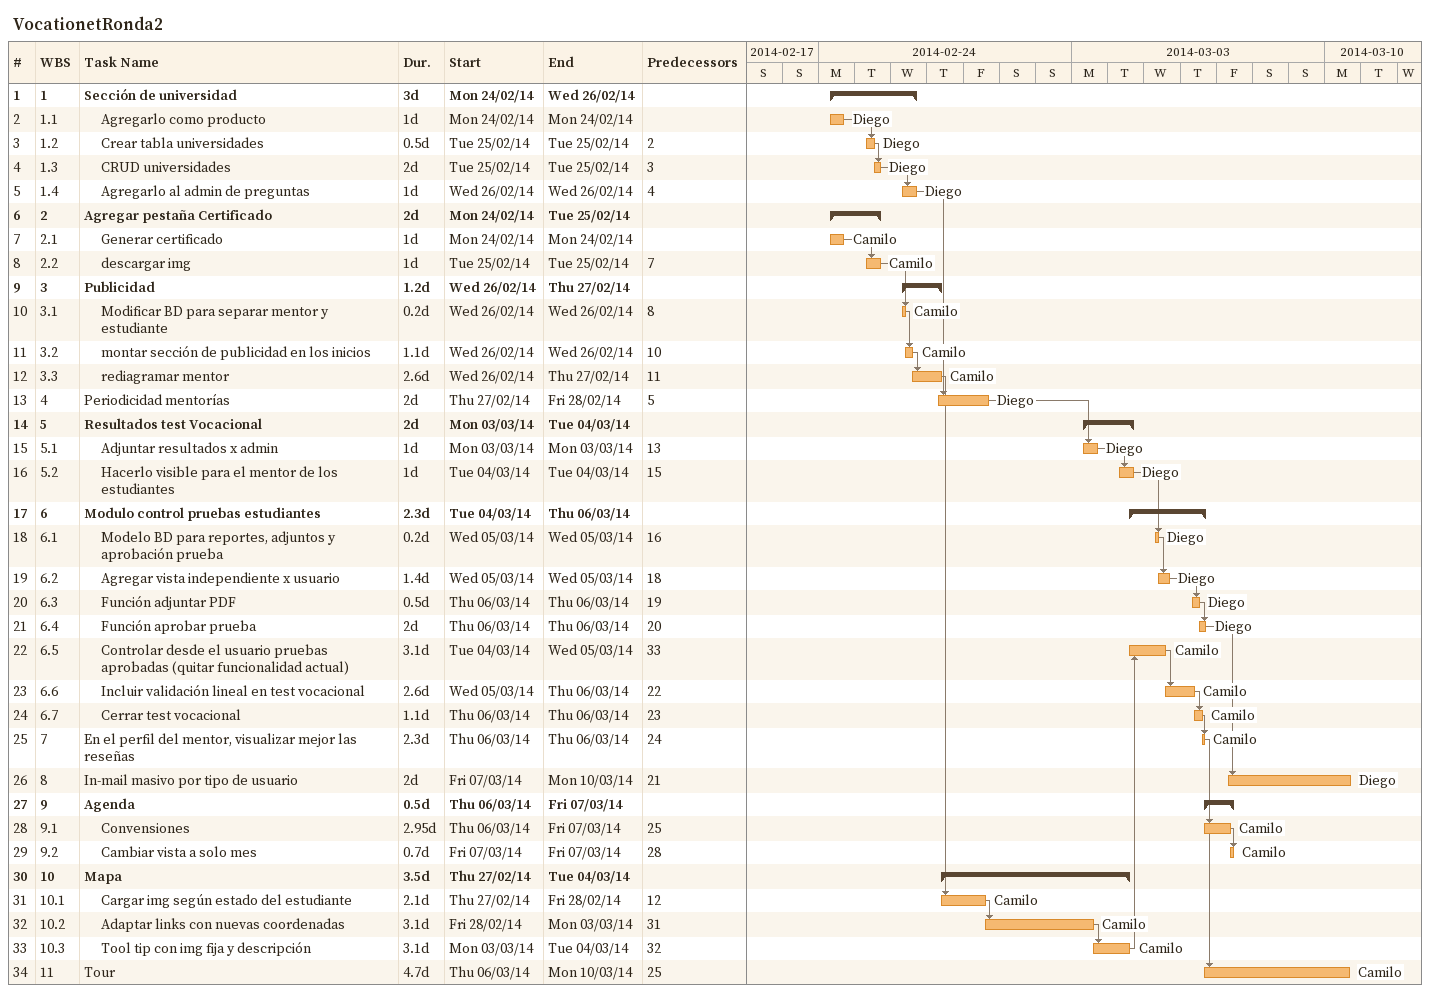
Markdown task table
VocationetRonda2

| ID | WBS | Task | Duration | Start | Finish | Predecessors | Resources |
|---|---|---|---|---|---|---|---|
| 1 | 1 | **Sección de universidad** | 3d | 2014-02-24 | 2014-02-26 |  |  |
| 2 | 1.1 | Agregarlo como producto | 1d | 2014-02-24 | 2014-02-24 |  | Diego |
| 3 | 1.2 | Crear tabla universidades | 0.5d | 2014-02-25 | 2014-02-25 | 2 | Diego |
| 4 | 1.3 | CRUD universidades | 2d | 2014-02-25 | 2014-02-25 | 3 | Diego |
| 5 | 1.4 | Agregarlo al admin de preguntas | 1d | 2014-02-26 | 2014-02-26 | 4 | Diego |
| 6 | 2 | **Agregar pestaña Certificado** | 2d | 2014-02-24 | 2014-02-25 |  |  |
| 7 | 2.1 | Generar certificado | 1d | 2014-02-24 | 2014-02-24 |  | Camilo |
| 8 | 2.2 | descargar img | 1d | 2014-02-25 | 2014-02-25 | 7 | Camilo |
| 9 | 3 | **Publicidad** | 1.2d | 2014-02-26 | 2014-02-27 |  |  |
| 10 | 3.1 | Modificar BD para separar mentor y estudiante | 0.2d | 2014-02-26 | 2014-02-26 | 8 | Camilo |
| 11 | 3.2 | montar sección de publicidad en los inicios | 1.1d | 2014-02-26 | 2014-02-26 | 10 | Camilo |
| 12 | 3.3 | rediagramar mentor | 2.6d | 2014-02-26 | 2014-02-27 | 11 | Camilo |
| 13 | 4 | Periodicidad mentorías | 2d | 2014-02-27 | 2014-02-28 | 5 | Diego |
| 14 | 5 | **Resultados test Vocacional** | 2d | 2014-03-03 | 2014-03-04 |  |  |
| 15 | 5.1 | Adjuntar resultados x admin | 1d | 2014-03-03 | 2014-03-03 | 13 | Diego |
| 16 | 5.2 | Hacerlo visible para el mentor de los estudiantes | 1d | 2014-03-04 | 2014-03-04 | 15 | Diego |
| 17 | 6 | **Modulo control pruebas estudiantes** | 2.3d | 2014-03-04 | 2014-03-06 |  |  |
| 18 | 6.1 | Modelo BD para reportes, adjuntos y aprobación prueba | 0.2d | 2014-03-05 | 2014-03-05 | 16 | Diego |
| 19 | 6.2 | Agregar vista independiente x usuario | 1.4d | 2014-03-05 | 2014-03-05 | 18 | Diego |
| 20 | 6.3 | Función adjuntar PDF | 0.5d | 2014-03-06 | 2014-03-06 | 19 | Diego |
| 21 | 6.4 | Función aprobar prueba | 2d | 2014-03-06 | 2014-03-06 | 20 | Diego |
| 22 | 6.5 | Controlar desde el usuario pruebas aprobadas (quitar funcionalidad actual) | 3.1d | 2014-03-04 | 2014-03-05 | 33 | Camilo |
| 23 | 6.6 | Incluir validación lineal en test vocacional | 2.6d | 2014-03-05 | 2014-03-06 | 22 | Camilo |
| 24 | 6.7 | Cerrar test vocacional | 1.1d | 2014-03-06 | 2014-03-06 | 23 | Camilo |
| 25 | 7 | En el perfil del mentor, visualizar mejor las reseñas | 2.3d | 2014-03-06 | 2014-03-06 | 24 | Camilo |
| 26 | 8 | In-mail masivo por tipo de usuario | 2d | 2014-03-07 | 2014-03-10 | 21 | Diego |
| 27 | 9 | **Agenda** | 0.5d | 2014-03-06 | 2014-03-07 |  |  |
| 28 | 9.1 | Convensiones | 2.95d | 2014-03-06 | 2014-03-07 | 25 | Camilo |
| 29 | 9.2 | Cambiar vista a solo mes | 0.7d | 2014-03-07 | 2014-03-07 | 28 | Camilo |
| 30 | 10 | **Mapa** | 3.5d | 2014-02-27 | 2014-03-04 |  |  |
| 31 | 10.1 | Cargar img según estado del estudiante | 2.1d | 2014-02-27 | 2014-02-28 | 12 | Camilo |
| 32 | 10.2 | Adaptar links con nuevas coordenadas | 3.1d | 2014-02-28 | 2014-03-03 | 31 | Camilo |
| 33 | 10.3 | Tool tip con img fija y descripción | 3.1d | 2014-03-03 | 2014-03-04 | 32 | Camilo |
| 34 | 11 | Tour | 4.7d | 2014-03-06 | 2014-03-10 | 25 | Camilo |
